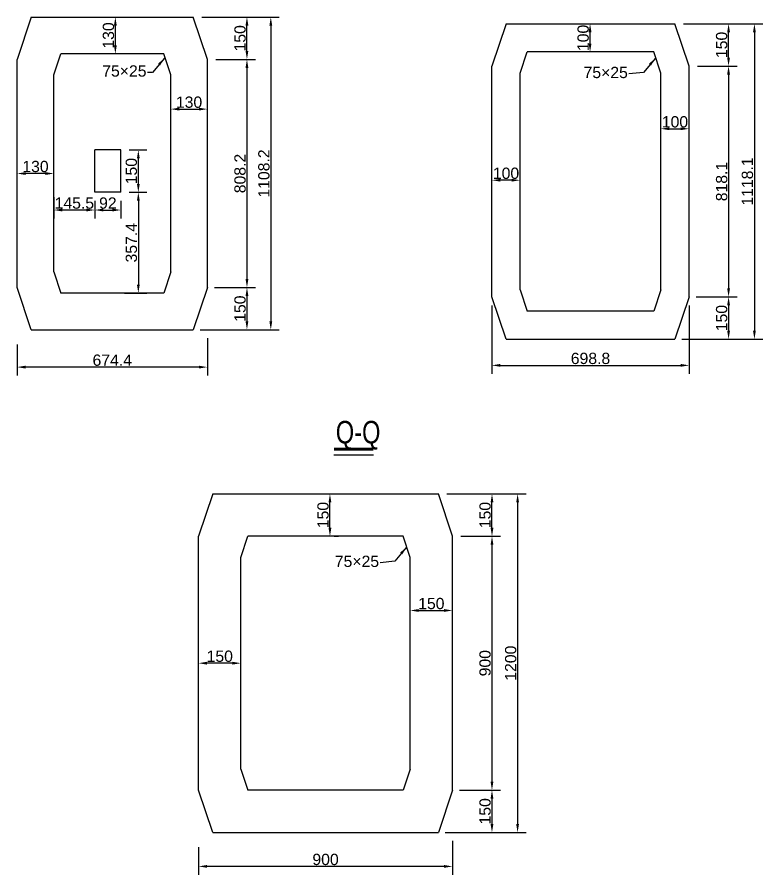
# Model space of a CAD drawing. Header units: millimetres. Extents: x 32645 to 210887, y 65210 to 90102.
# Drawn here: x 195314 to 208531, y 65367 to 80567 of the extents above; entities that cross this region are included whole.
import ezdxf

# ---------------------------------------------------------------- set-up
doc = ezdxf.new("R2010")
doc.units = ezdxf.units.MM
for name, color, linetype in [('1', 7, 'Continuous'), ('文本', 7, 'Continuous'), ('粗实线', 3, 'Continuous')]:
    doc.layers.add(name, color=color, linetype=linetype)
doc.styles.get("Standard").update_dxf_attribs({"font": 'arial.ttf'})
doc.dimstyles.new('大样STANDARD', dxfattribs={"dimscale": 100, "dimtxt": 2, "dimasz": 1.5, "dimexe": 1.5, "dimexo": 1.5, "dimgap": 0.2, "dimtad": 1, "dimdec": 1, "dimlfac": 0.2, "dimdsep": 46, "dimtxsty": 'Standard', "dimcen": 0, "dimclrd": 4, "dimclre": 4, "dimclrt": 4, "dimadec": 0, "dimazin": 0, "dimtfac": 1, "dimtdec": 1, "dimtofl": 0, "dimtmove": 0, "dimatfit": 3, "dimfxl": 1, "dimtolj": 1, "dimtzin": 0, "dimarcsym": 0})

# ---------------------------------------------------------------- blocks, each defined once
blk = doc.blocks.new('*D1083')
at = {"layer": '1', "color": 4, "lineweight": -2, "transparency": 16777216}
for p, q in [((207123, 80450), (208073, 80450)), ((207923, 79850), (207923, 80300)), ((207373, 79700), (208073, 79700))]:
    blk.add_line(p, q, dxfattribs=at)
at = {"layer": '1', "color": 4, "transparency": 16777216}
for points in [[(207898, 80300), (207948, 80300), (207923, 80450)], [(207898, 79850), (207948, 79850), (207923, 79700)]]:
    blk.add_solid(points, dxfattribs=at)
at = {"layer": 'DEFPOINTS', "color": 0, "transparency": 16777216}
for p in [(206973, 80450), (207923, 80450), (207223, 79700)]:
    blk.add_point(p, dxfattribs=at)
at = {"layer": '1', "color": 4, "transparency": 16777216, "insert": (207801, 80075), "char_height": 200, "attachment_point": 5, "rotation": 90}
blk.add_mtext('\\A1;150', dxfattribs=at)
blk = doc.blocks.new('*D1084')
at = {"layer": '1', "color": 4, "lineweight": -2, "transparency": 16777216}
for p, q in [((207373, 79700), (208073, 79700)), ((207923, 79550), (207923, 75759)), ((207373, 75609), (208073, 75609))]:
    blk.add_line(p, q, dxfattribs=at)
at = {"layer": '1', "color": 4, "transparency": 16777216}
for points in [[(207898, 79550), (207948, 79550), (207923, 79700)], [(207898, 75759), (207948, 75759), (207923, 75609)]]:
    blk.add_solid(points, dxfattribs=at)
at = {"layer": 'DEFPOINTS', "color": 0, "transparency": 16777216}
for p in [(207223, 79700), (207223, 75609), (207923, 75609)]:
    blk.add_point(p, dxfattribs=at)
at = {"layer": '1', "color": 4, "transparency": 16777216, "insert": (207801, 77654), "char_height": 200, "attachment_point": 5, "rotation": 90}
blk.add_mtext('\\A1;818.1', dxfattribs=at)
blk = doc.blocks.new('*D1085')
at = {"layer": '1', "color": 4, "lineweight": -2, "transparency": 16777216}
for p, q in [((207346, 75609), (208073, 75609)), ((207923, 75459), (207923, 75009)), ((207096, 74859), (208073, 74859))]:
    blk.add_line(p, q, dxfattribs=at)
at = {"layer": '1', "color": 4, "transparency": 16777216}
for points in [[(207898, 75459), (207948, 75459), (207923, 75609)], [(207898, 75009), (207948, 75009), (207923, 74859)]]:
    blk.add_solid(points, dxfattribs=at)
at = {"layer": 'DEFPOINTS', "color": 0, "transparency": 16777216}
for p in [(207196, 75609), (206946, 74859), (207923, 74859)]:
    blk.add_point(p, dxfattribs=at)
at = {"layer": '1', "color": 4, "transparency": 16777216, "insert": (207801, 75234), "char_height": 200, "attachment_point": 5, "rotation": 90}
blk.add_mtext('\\A1;150', dxfattribs=at)
blk = doc.blocks.new('*D1086')
at = {"layer": '1', "color": 4, "lineweight": -2, "transparency": 16777216}
for p, q in [((204079, 77677), (203878, 77677)), ((204229, 77527), (204229, 77527))]:
    blk.add_line(p, q, dxfattribs=at)
at = {"layer": '1', "color": 4, "transparency": 16777216}
for points in [[(203878, 77702), (203878, 77652), (203728, 77677)], [(204079, 77702), (204079, 77652), (204229, 77677)]]:
    blk.add_solid(points, dxfattribs=at)
at = {"layer": 'DEFPOINTS', "color": 0, "transparency": 16777216}
for p in [(203728, 77677), (203728, 77677), (204229, 77677)]:
    blk.add_point(p, dxfattribs=at)
at = {"layer": '1', "color": 4, "transparency": 16777216, "insert": (203979, 77799), "char_height": 200, "attachment_point": 5}
blk.add_mtext('\\A1;100', dxfattribs=at)
blk = doc.blocks.new('*D1087')
at = {"layer": '1', "color": 4, "lineweight": -2, "transparency": 16777216}
blk.add_line((206873, 78589), (207073, 78589), dxfattribs=at)
at = {"layer": '1', "color": 4, "transparency": 16777216}
for points in [[(206873, 78614), (206873, 78564), (206723, 78589)], [(207073, 78614), (207073, 78564), (207223, 78589)]]:
    blk.add_solid(points, dxfattribs=at)
at = {"layer": 'DEFPOINTS', "color": 0, "transparency": 16777216}
for p in [(206723, 78589), (207223, 78589), (207223, 78589)]:
    blk.add_point(p, dxfattribs=at)
at = {"layer": '1', "color": 4, "transparency": 16777216, "insert": (206973, 78711), "char_height": 200, "attachment_point": 5}
blk.add_mtext('\\A1;100', dxfattribs=at)
blk = doc.blocks.new('*D1088')
at = {"layer": '1', "color": 4, "lineweight": -2, "transparency": 16777216}
blk.add_line((198186, 78937), (198536, 78937), dxfattribs=at)
at = {"layer": '1', "color": 4, "transparency": 16777216}
for points in [[(198186, 78962), (198186, 78912), (198036, 78937)], [(198536, 78962), (198536, 78912), (198686, 78937)]]:
    blk.add_solid(points, dxfattribs=at)
at = {"layer": 'DEFPOINTS', "color": 0, "transparency": 16777216}
for p in [(198036, 78937), (198686, 78937), (198686, 78937)]:
    blk.add_point(p, dxfattribs=at)
at = {"layer": '1', "color": 4, "transparency": 16777216, "insert": (198361, 79059), "char_height": 200, "attachment_point": 5}
blk.add_mtext('\\A1;130', dxfattribs=at)
blk = doc.blocks.new('*D1089')
at = {"layer": '1', "color": 4, "lineweight": -2, "transparency": 16777216}
for p, q in [((195814, 77796), (195464, 77796)), ((195964, 77646), (195964, 77646))]:
    blk.add_line(p, q, dxfattribs=at)
at = {"layer": '1', "color": 4, "transparency": 16777216}
for points in [[(195464, 77821), (195464, 77771), (195314, 77796)], [(195814, 77821), (195814, 77771), (195964, 77796)]]:
    blk.add_solid(points, dxfattribs=at)
at = {"layer": 'DEFPOINTS', "color": 0, "transparency": 16777216}
for p in [(195314, 77796), (195314, 77796), (195964, 77796)]:
    blk.add_point(p, dxfattribs=at)
at = {"layer": '1', "color": 4, "transparency": 16777216, "insert": (195639, 77919), "char_height": 200, "attachment_point": 5}
blk.add_mtext('\\A1;130', dxfattribs=at)
blk = doc.blocks.new('*D1090')
at = {"layer": '1', "color": 4, "lineweight": -2, "transparency": 16777216}
for p, q in [((198686, 74876), (198686, 74215)), ((195314, 74764), (195314, 74215)), ((198536, 74365), (195464, 74365))]:
    blk.add_line(p, q, dxfattribs=at)
at = {"layer": '1', "color": 4, "transparency": 16777216}
for points in [[(195464, 74390), (195464, 74340), (195314, 74365)], [(198536, 74390), (198536, 74340), (198686, 74365)]]:
    blk.add_solid(points, dxfattribs=at)
at = {"layer": 'DEFPOINTS', "color": 0, "transparency": 16777216}
for p in [(198686, 75026), (195314, 74914), (195314, 74365)]:
    blk.add_point(p, dxfattribs=at)
at = {"layer": '1', "color": 4, "transparency": 16777216, "insert": (197000, 74487), "char_height": 200, "attachment_point": 5}
blk.add_mtext('\\A1;674.4', dxfattribs=at)
blk = doc.blocks.new('*D1091')
at = {"layer": '1', "color": 4, "lineweight": -2, "transparency": 16777216}
for p, q in [((198809, 75776), (199537, 75776)), ((199387, 75626), (199387, 75176)), ((198559, 75026), (199537, 75026))]:
    blk.add_line(p, q, dxfattribs=at)
at = {"layer": '1', "color": 4, "transparency": 16777216}
for points in [[(199362, 75626), (199412, 75626), (199387, 75776)], [(199362, 75176), (199412, 75176), (199387, 75026)]]:
    blk.add_solid(points, dxfattribs=at)
at = {"layer": 'DEFPOINTS', "color": 0, "transparency": 16777216}
for p in [(198659, 75776), (198409, 75026), (199387, 75026)]:
    blk.add_point(p, dxfattribs=at)
at = {"layer": '1', "color": 4, "transparency": 16777216, "insert": (199265, 75401), "char_height": 200, "attachment_point": 5, "rotation": 90}
blk.add_mtext('\\A1;150', dxfattribs=at)
blk = doc.blocks.new('*D1092')
at = {"layer": '1', "color": 4, "lineweight": -2, "transparency": 16777216}
for p, q in [((198836, 79817), (199537, 79817)), ((199387, 79667), (199387, 75926)), ((198836, 75776), (199537, 75776))]:
    blk.add_line(p, q, dxfattribs=at)
at = {"layer": '1', "color": 4, "transparency": 16777216}
for points in [[(199362, 79667), (199412, 79667), (199387, 79817)], [(199362, 75926), (199412, 75926), (199387, 75776)]]:
    blk.add_solid(points, dxfattribs=at)
at = {"layer": 'DEFPOINTS', "color": 0, "transparency": 16777216}
for p in [(198686, 79817), (198686, 75776), (199387, 75776)]:
    blk.add_point(p, dxfattribs=at)
at = {"layer": '1', "color": 4, "transparency": 16777216, "insert": (199265, 77796), "char_height": 200, "attachment_point": 5, "rotation": 90}
blk.add_mtext('\\A1;808.2', dxfattribs=at)
blk = doc.blocks.new('*D1093')
at = {"layer": '1', "color": 4, "lineweight": -2, "transparency": 16777216}
for p, q in [((198586, 80567), (199537, 80567)), ((199387, 79967), (199387, 80417)), ((198836, 79817), (199537, 79817))]:
    blk.add_line(p, q, dxfattribs=at)
at = {"layer": '1', "color": 4, "transparency": 16777216}
for points in [[(199362, 80417), (199412, 80417), (199387, 80567)], [(199362, 79967), (199412, 79967), (199387, 79817)]]:
    blk.add_solid(points, dxfattribs=at)
at = {"layer": 'DEFPOINTS', "color": 0, "transparency": 16777216}
for p in [(198436, 80567), (199387, 80567), (198686, 79817)]:
    blk.add_point(p, dxfattribs=at)
at = {"layer": '1', "color": 4, "transparency": 16777216, "insert": (199265, 80192), "char_height": 200, "attachment_point": 5, "rotation": 90}
blk.add_mtext('\\A1;150', dxfattribs=at)
blk = doc.blocks.new('*D1094')
at = {"layer": '1', "color": 4, "lineweight": -2, "transparency": 16777216}
for p, q in [((202930, 72118), (203880, 72118)), ((203730, 71518), (203730, 71968)), ((203180, 71368), (203880, 71368))]:
    blk.add_line(p, q, dxfattribs=at)
at = {"layer": '1', "color": 4, "transparency": 16777216}
for points in [[(203705, 71968), (203755, 71968), (203730, 72118)], [(203705, 71518), (203755, 71518), (203730, 71368)]]:
    blk.add_solid(points, dxfattribs=at)
at = {"layer": 'DEFPOINTS', "color": 0, "transparency": 16777216}
for p in [(202780, 72118), (203730, 72118), (203030, 71368)]:
    blk.add_point(p, dxfattribs=at)
at = {"layer": '1', "color": 4, "transparency": 16777216, "insert": (203608, 71743), "char_height": 200, "attachment_point": 5, "rotation": 90}
blk.add_mtext('\\A1;150', dxfattribs=at)
blk = doc.blocks.new('*D1095')
at = {"layer": '1', "color": 4, "lineweight": -2, "transparency": 16777216}
for p, q in [((203180, 71368), (203880, 71368)), ((203730, 71218), (203730, 67018)), ((203180, 66868), (203880, 66868))]:
    blk.add_line(p, q, dxfattribs=at)
at = {"layer": '1', "color": 4, "transparency": 16777216}
for points in [[(203705, 71218), (203755, 71218), (203730, 71368)], [(203705, 67018), (203755, 67018), (203730, 66868)]]:
    blk.add_solid(points, dxfattribs=at)
at = {"layer": 'DEFPOINTS', "color": 0, "transparency": 16777216}
for p in [(203030, 71368), (203030, 66868), (203730, 66868)]:
    blk.add_point(p, dxfattribs=at)
at = {"layer": '1', "color": 4, "transparency": 16777216, "insert": (203608, 69118), "char_height": 200, "attachment_point": 5, "rotation": 90}
blk.add_mtext('\\A1;900', dxfattribs=at)
blk = doc.blocks.new('*D1096')
at = {"layer": '1', "color": 4, "lineweight": -2, "transparency": 16777216}
for p, q in [((203153, 66868), (203880, 66868)), ((203730, 66718), (203730, 66268)), ((202903, 66118), (203880, 66118))]:
    blk.add_line(p, q, dxfattribs=at)
at = {"layer": '1', "color": 4, "transparency": 16777216}
for points in [[(203705, 66718), (203755, 66718), (203730, 66868)], [(203705, 66268), (203755, 66268), (203730, 66118)]]:
    blk.add_solid(points, dxfattribs=at)
at = {"layer": 'DEFPOINTS', "color": 0, "transparency": 16777216}
for p in [(203003, 66868), (202753, 66118), (203730, 66118)]:
    blk.add_point(p, dxfattribs=at)
at = {"layer": '1', "color": 4, "transparency": 16777216, "insert": (203608, 66493), "char_height": 200, "attachment_point": 5, "rotation": 90}
blk.add_mtext('\\A1;150', dxfattribs=at)
blk = doc.blocks.new('*D1097')
at = {"layer": '1', "color": 4, "lineweight": -2, "transparency": 16777216}
for p, q in [((203130, 72118), (204334, 72118)), ((204184, 71968), (204184, 66268)), ((203103, 66118), (204334, 66118))]:
    blk.add_line(p, q, dxfattribs=at)
at = {"layer": '1', "color": 4, "transparency": 16777216}
for points in [[(204159, 71968), (204209, 71968), (204184, 72118)], [(204159, 66268), (204209, 66268), (204184, 66118)]]:
    blk.add_solid(points, dxfattribs=at)
at = {"layer": 'DEFPOINTS', "color": 0, "transparency": 16777216}
for p in [(202980, 72118), (202953, 66118), (204184, 66118)]:
    blk.add_point(p, dxfattribs=at)
at = {"layer": '1', "color": 4, "transparency": 16777216, "insert": (204062, 69118), "char_height": 200, "attachment_point": 5, "rotation": 90}
blk.add_mtext('\\A1;1200', dxfattribs=at)
blk = doc.blocks.new('*D1098')
at = {"layer": '1', "color": 4, "lineweight": -2, "transparency": 16777216}
for p, q in [((203030, 65968), (203030, 65367)), ((198530, 65856), (198530, 65367)), ((202880, 65517), (198680, 65517))]:
    blk.add_line(p, q, dxfattribs=at)
at = {"layer": '1', "color": 4, "transparency": 16777216}
for points in [[(198680, 65542), (198680, 65492), (198530, 65517)], [(202880, 65542), (202880, 65492), (203030, 65517)]]:
    blk.add_solid(points, dxfattribs=at)
at = {"layer": 'DEFPOINTS', "color": 0, "transparency": 16777216}
for p in [(198530, 66006), (203030, 66118), (198530, 65517)]:
    blk.add_point(p, dxfattribs=at)
at = {"layer": '1', "color": 4, "transparency": 16777216, "insert": (200780, 65639), "char_height": 200, "attachment_point": 5}
blk.add_mtext('\\A1;900', dxfattribs=at)
blk = doc.blocks.new('*D1099')
at = {"layer": '1', "color": 4, "lineweight": -2, "transparency": 16777216}
for p, q in [((199130, 69118), (198680, 69118)), ((199280, 68968), (199280, 68968))]:
    blk.add_line(p, q, dxfattribs=at)
at = {"layer": '1', "color": 4, "transparency": 16777216}
for points in [[(198680, 69143), (198680, 69093), (198530, 69118)], [(199130, 69143), (199130, 69093), (199280, 69118)]]:
    blk.add_solid(points, dxfattribs=at)
at = {"layer": 'DEFPOINTS', "color": 0, "transparency": 16777216}
for p in [(198530, 69118), (198530, 69118), (199280, 69118)]:
    blk.add_point(p, dxfattribs=at)
at = {"layer": '1', "color": 4, "transparency": 16777216, "insert": (198905, 69240), "char_height": 200, "attachment_point": 5}
blk.add_mtext('\\A1;150', dxfattribs=at)
blk = doc.blocks.new('*D1100')
at = {"layer": '1', "color": 4, "lineweight": -2, "transparency": 16777216}
blk.add_line((202430, 70052), (202880, 70052), dxfattribs=at)
at = {"layer": '1', "color": 4, "transparency": 16777216}
for points in [[(202430, 70077), (202430, 70027), (202280, 70052)], [(202880, 70077), (202880, 70027), (203030, 70052)]]:
    blk.add_solid(points, dxfattribs=at)
at = {"layer": 'DEFPOINTS', "color": 0, "transparency": 16777216}
for p in [(202280, 70052), (203030, 70052), (203030, 70052)]:
    blk.add_point(p, dxfattribs=at)
at = {"layer": '1', "color": 4, "transparency": 16777216, "insert": (202655, 70174), "char_height": 200, "attachment_point": 5}
blk.add_mtext('\\A1;150', dxfattribs=at)
blk = doc.blocks.new('*D1116')
at = {"layer": '1', "color": 4, "lineweight": -2, "transparency": 16777216}
for p, q in [((207323, 80450), (208531, 80450)), ((208381, 80300), (208381, 75009)), ((207373, 74859), (208531, 74859))]:
    blk.add_line(p, q, dxfattribs=at)
at = {"layer": '1', "color": 4, "transparency": 16777216}
for points in [[(208356, 80300), (208406, 80300), (208381, 80450)], [(208356, 75009), (208406, 75009), (208381, 74859)]]:
    blk.add_solid(points, dxfattribs=at)
at = {"layer": 'DEFPOINTS', "color": 0, "transparency": 16777216}
for p in [(207173, 80450), (207223, 74859), (208381, 74859)]:
    blk.add_point(p, dxfattribs=at)
at = {"layer": '1', "color": 4, "transparency": 16777216, "insert": (208258, 77654), "char_height": 200, "attachment_point": 5, "rotation": 90}
blk.add_mtext('\\A1;1118.1', dxfattribs=at)
blk = doc.blocks.new('*D1117')
at = {"layer": '1', "color": 4, "lineweight": -2, "transparency": 16777216}
for p, q in [((203728, 75459), (203728, 74246)), ((207223, 75459), (207223, 74246)), ((203878, 74396), (207073, 74396))]:
    blk.add_line(p, q, dxfattribs=at)
at = {"layer": '1', "color": 4, "transparency": 16777216}
for points in [[(203878, 74421), (203878, 74371), (203728, 74396)], [(207073, 74421), (207073, 74371), (207223, 74396)]]:
    blk.add_solid(points, dxfattribs=at)
at = {"layer": 'DEFPOINTS', "color": 0, "transparency": 16777216}
for p in [(203728, 75609), (207223, 75609), (207223, 74396)]:
    blk.add_point(p, dxfattribs=at)
at = {"layer": '1', "color": 4, "transparency": 16777216, "insert": (205476, 74518), "char_height": 200, "attachment_point": 5}
blk.add_mtext('\\A1;698.8', dxfattribs=at)
blk = doc.blocks.new('*D1118')
at = {"layer": '1', "color": 4, "lineweight": -2, "transparency": 16777216}
for p, q in [((198786, 80567), (199960, 80567)), ((199810, 80417), (199810, 75176)), ((198759, 75026), (199960, 75026))]:
    blk.add_line(p, q, dxfattribs=at)
at = {"layer": '1', "color": 4, "transparency": 16777216}
for points in [[(199785, 80417), (199835, 80417), (199810, 80567)], [(199785, 75176), (199835, 75176), (199810, 75026)]]:
    blk.add_solid(points, dxfattribs=at)
at = {"layer": 'DEFPOINTS', "color": 0, "transparency": 16777216}
for p in [(198636, 80567), (198609, 75026), (199810, 75026)]:
    blk.add_point(p, dxfattribs=at)
at = {"layer": '1', "color": 4, "transparency": 16777216, "insert": (199688, 77796), "char_height": 200, "attachment_point": 5, "rotation": 90}
blk.add_mtext('\\A1;1108.2', dxfattribs=at)
blk = doc.blocks.new('*D1224')
at = {"layer": '1', "color": 4, "lineweight": -2, "transparency": 16777216}
for p, q in [((200930, 72118), (201008, 72118)), ((200858, 71518), (200858, 71968)), ((200930, 71368), (201008, 71368))]:
    blk.add_line(p, q, dxfattribs=at)
at = {"layer": '1', "color": 4, "transparency": 16777216}
for points in [[(200833, 71968), (200883, 71968), (200858, 72118)], [(200833, 71518), (200883, 71518), (200858, 71368)]]:
    blk.add_solid(points, dxfattribs=at)
at = {"layer": 'DEFPOINTS', "color": 0, "transparency": 16777216}
for p in [(200780, 72118), (200858, 72118), (200780, 71368)]:
    blk.add_point(p, dxfattribs=at)
at = {"layer": '1', "color": 4, "transparency": 16777216, "insert": (200736, 71743), "char_height": 200, "attachment_point": 5, "rotation": 90}
blk.add_mtext('\\A1;150', dxfattribs=at)
blk = doc.blocks.new('*D1228')
at = {"layer": '1', "color": 4, "lineweight": -2, "transparency": 16777216}
for p, q in [((197055, 80067), (197055, 80417)), ((197205, 79917), (197205, 79917))]:
    blk.add_line(p, q, dxfattribs=at)
at = {"layer": '1', "color": 4, "transparency": 16777216}
for points in [[(197030, 80417), (197080, 80417), (197055, 80567)], [(197030, 80067), (197080, 80067), (197055, 79917)]]:
    blk.add_solid(points, dxfattribs=at)
at = {"layer": 'DEFPOINTS', "color": 0, "transparency": 16777216}
for p in [(197055, 80567), (197055, 80567), (197055, 79917)]:
    blk.add_point(p, dxfattribs=at)
at = {"layer": '1', "color": 4, "transparency": 16777216, "insert": (196933, 80242), "char_height": 200, "attachment_point": 5, "rotation": 90}
blk.add_mtext('\\A1;130', dxfattribs=at)
blk = doc.blocks.new('*D1229')
at = {"layer": '1', "color": 4, "lineweight": -2, "transparency": 16777216}
for p, q in [((205468, 80099), (205468, 80299)), ((205318, 79949), (205318, 79949))]:
    blk.add_line(p, q, dxfattribs=at)
at = {"layer": '1', "color": 4, "transparency": 16777216}
for points in [[(205443, 80299), (205493, 80299), (205468, 80449)], [(205443, 80099), (205493, 80099), (205468, 79949)]]:
    blk.add_solid(points, dxfattribs=at)
at = {"layer": 'DEFPOINTS', "color": 0, "transparency": 16777216}
for p in [(205468, 80449), (205468, 80449), (205468, 79949)]:
    blk.add_point(p, dxfattribs=at)
at = {"layer": '1', "color": 4, "transparency": 16777216, "insert": (205346, 80199), "char_height": 200, "attachment_point": 5, "rotation": 90}
blk.add_mtext('\\A1;100', dxfattribs=at)
blk = doc.blocks.new('*D1398')
at = {"color": 4, "lineweight": -2, "ltscale": 2, "transparency": 16777216}
for p, q in [((196692, 77313), (196692, 76999)), ((197152, 77313), (197152, 76999)), ((196842, 77149), (197002, 77149))]:
    blk.add_line(p, q, dxfattribs=at)
at = {"color": 4, "ltscale": 2, "transparency": 16777216}
for points in [[(196842, 77174), (196842, 77124), (196692, 77149)], [(197002, 77174), (197002, 77124), (197152, 77149)]]:
    blk.add_solid(points, dxfattribs=at)
at = {"layer": 'DEFPOINTS', "color": 0, "ltscale": 2, "transparency": 16777216}
for p in [(196692, 77463), (197152, 77463), (197152, 77149)]:
    blk.add_point(p, dxfattribs=at)
at = {"color": 4, "ltscale": 2, "transparency": 16777216, "insert": (196922, 77271), "char_height": 200, "attachment_point": 5}
blk.add_mtext('\\A1;92', dxfattribs=at)
blk = doc.blocks.new('*D1399')
at = {"color": 4, "lineweight": -2, "ltscale": 2, "transparency": 16777216}
for p, q in [((197302, 78213), (197612, 78213)), ((197462, 77613), (197462, 78063)), ((197302, 77463), (197612, 77463))]:
    blk.add_line(p, q, dxfattribs=at)
at = {"color": 4, "ltscale": 2, "transparency": 16777216}
for points in [[(197437, 78063), (197487, 78063), (197462, 78213)], [(197437, 77613), (197487, 77613), (197462, 77463)]]:
    blk.add_solid(points, dxfattribs=at)
at = {"layer": 'DEFPOINTS', "color": 0, "ltscale": 2, "transparency": 16777216}
for p in [(197152, 78213), (197462, 78213), (197152, 77463)]:
    blk.add_point(p, dxfattribs=at)
at = {"color": 4, "ltscale": 2, "transparency": 16777216, "insert": (197339, 77838), "char_height": 200, "attachment_point": 5, "rotation": 90}
blk.add_mtext('\\A1;150', dxfattribs=at)
blk = doc.blocks.new('*D1400')
at = {"color": 4, "lineweight": -2, "ltscale": 2, "transparency": 16777216}
for p, q in [((197302, 77463), (197612, 77463)), ((197462, 77313), (197462, 75826)), ((197216, 75676), (197612, 75676))]:
    blk.add_line(p, q, dxfattribs=at)
at = {"color": 4, "ltscale": 2, "transparency": 16777216}
for points in [[(197437, 77313), (197487, 77313), (197462, 77463)], [(197437, 75826), (197487, 75826), (197462, 75676)]]:
    blk.add_solid(points, dxfattribs=at)
at = {"layer": 'DEFPOINTS', "color": 0, "ltscale": 2, "transparency": 16777216}
for p in [(197152, 77463), (197066, 75676), (197462, 75676)]:
    blk.add_point(p, dxfattribs=at)
at = {"color": 4, "ltscale": 2, "transparency": 16777216, "insert": (197339, 76569), "char_height": 200, "attachment_point": 5, "rotation": 90}
blk.add_mtext('\\A1;357.4', dxfattribs=at)
blk = doc.blocks.new('*D1401')
at = {"color": 4, "lineweight": -2, "ltscale": 2, "transparency": 16777216}
for p, q in [((195964, 77377), (195964, 76999)), ((196692, 77313), (196692, 76999)), ((196542, 77149), (196114, 77149))]:
    blk.add_line(p, q, dxfattribs=at)
at = {"color": 4, "ltscale": 2, "transparency": 16777216}
for points in [[(196114, 77174), (196114, 77124), (195964, 77149)], [(196542, 77174), (196542, 77124), (196692, 77149)]]:
    blk.add_solid(points, dxfattribs=at)
at = {"layer": 'DEFPOINTS', "color": 0, "ltscale": 2, "transparency": 16777216}
for p in [(195964, 77527), (196692, 77463), (195964, 77149)]:
    blk.add_point(p, dxfattribs=at)
at = {"color": 4, "ltscale": 2, "transparency": 16777216, "insert": (196328, 77271), "char_height": 200, "attachment_point": 5}
blk.add_mtext('\\A1;145.5', dxfattribs=at)

msp = doc.modelspace()

# ---------------------------------------------------------------- linework, layer by layer
at = {"layer": '1', "color": 1}
for p, q in [((195564.25678, 80566.90072), (195314.25678, 79816.90072)), ((195564.25678, 80566.90072), (198436.1766, 80566.87322)), ((198686.1766, 79816.87322), (198436.1766, 80566.87322)), ((203978.49921, 80449.38313), (203728.49921, 79699.38313)), ((203978.49921, 80449.38313), (206972.54969, 80449.5203)), ((207222.54969, 79699.5203), (206972.54969, 80449.5203)), ((195314.25678, 75775.76216), (195314.25678, 79816.90072)), ((195964.37642, 79541.90259), (196089.37642, 79916.90072)), ((197911.1766, 79916.87322), (196089.37642, 79916.90072)), ((198036.1766, 79541.87135), (197911.1766, 79916.87322)), ((198686.1766, 75775.73466), (198686.1766, 79816.87322)), ((204228.61885, 79574.37553), (204353.61885, 79949.38313)), ((206597.54969, 79949.5203), (204353.61885, 79949.38313)), ((206722.54969, 79574.52789), (206597.54969, 79949.5203)), ((203728.49921, 75608.80481), (203728.49921, 79699.38313)), ((207222.54969, 75608.94198), (207222.54969, 79699.5203)), ((195964.37642, 76050.76403), (195964.37642, 79541.90259)), ((198036.1766, 76050.73279), (198036.1766, 79541.87135)), ((204228.61885, 75733.79722), (204228.61885, 79574.37553)), ((206722.54969, 75733.94958), (206722.54969, 79574.52789)), ((196691.9036, 77462.80207), (196691.9036, 78212.80207)), ((197151.9036, 78212.80207), (196691.9036, 78212.80207)), ((197151.9036, 77462.80207), (197151.9036, 78212.80207)), ((197151.9036, 77462.80207), (196691.9036, 77462.80207)), ((195964.37642, 76050.76403), (196089.37642, 75675.76216)), ((198036.1766, 76050.73279), (197911.1766, 75675.73466)), ((195564.25678, 75025.76216), (195314.25678, 75775.76216)), ((198686.1766, 75775.73466), (198436.1766, 75025.73466)), ((204228.61885, 75733.79722), (204353.61885, 75358.80481)), ((206722.54969, 75733.94958), (206597.54969, 75358.94198)), ((197911.1766, 75675.73466), (196089.37642, 75675.76216)), ((203978.49921, 74858.80481), (203728.49921, 75608.80481)), ((207222.54969, 75608.94198), (206972.54969, 74858.94198)), ((206597.54969, 75358.94198), (204353.61885, 75358.80481)), ((195564.25678, 75025.76216), (198436.1766, 75025.73466)), ((203978.49921, 74858.80481), (206972.54969, 74858.94198)), ((198779.54642, 72117.53227), (198529.54642, 71367.53227)), ((198779.54642, 72117.53227), (202779.54642, 72117.53227)), ((203029.54642, 71367.53227), (202779.54642, 72117.53227)), ((198529.54642, 66867.53227), (198529.54642, 71367.53227)), ((199279.66605, 70992.53227), (199404.66605, 71367.53227)), ((202154.54642, 71367.53227), (199404.66605, 71367.53227)), ((202279.54642, 70992.53227), (202154.54642, 71367.53227)), ((203029.54642, 66867.53227), (203029.54642, 71367.53227)), ((199279.66605, 67242.53227), (199279.66605, 70992.53227)), ((202279.54642, 67242.53227), (202279.54642, 70992.53227)), ((199279.66605, 67242.53227), (199404.66605, 66867.53227)), ((202279.54642, 67242.53227), (202154.54642, 66867.53227)), ((198779.54642, 66117.53227), (198529.54642, 66867.53227)), ((202154.54642, 66867.53227), (199404.66605, 66867.53227)), ((203029.54642, 66867.53227), (202779.54642, 66117.53227)), ((198779.54642, 66117.53227), (202779.54642, 66117.53227))]:
    msp.add_line(p, q, dxfattribs=at)
at = {"layer": '文本', "color": 0}
msp.add_line((200929.75045, 72812.01848), (201628.10886, 72812.01848), dxfattribs=at)
at = {"layer": '粗实线'}
msp.add_lwpolyline([(200929.75045, 72912.01848, 50, 50, 0), (201628.10886, 72912.01848, 24.5, 24.5, 0)], format="xyseb", dxfattribs=at)

# ---------------------------------------------------------------- texts
at = {"layer": '1', "color": 4, "char_height": 200, "attachment_point": 3}
for insert in [(197607.16602, 79713.4356), (206137.78619, 79687.05269), (201728.81991, 71023.54835)]:
    msp.add_mtext('75×25', dxfattribs=dict(at, insert=insert))
at = {"layer": '文本', "width": 0.75}
msp.add_text('Q-Q', height=400, dxfattribs=at).set_placement((200961.65695, 73012.01848))

# ---------------------------------------------------------------- dimensions: what is measured, and where the dimension line sits
at = {"color": 2, "ltscale": 2}
dim = msp.add_linear_dim(base=(197461.60213, 78212.80207), p1=(197151.9036, 77462.80207), p2=(197151.9036, 78212.80207), angle=90, dimstyle='大样STANDARD', dxfattribs=at)
dim.commit()
dim.dimension.update_dxf_attribs({"geometry": '*D1399', "text_midpoint": (197339.48753, 77837.80207)})
dim = msp.add_linear_dim(base=(195964.37642, 77149.28377), p1=(196691.9036, 77462.80207), p2=(195964.37642, 77526.65121), dimstyle='大样STANDARD', override={"dimtmove": 1}, dxfattribs=at)
dim.commit()
dim.dimension.update_dxf_attribs({"geometry": '*D1401', "text_midpoint": (196328.14001, 77271.39836)})
dim = msp.add_linear_dim(base=(197151.9036, 77149.28377), p1=(196691.9036, 77462.80207), p2=(197151.9036, 77462.80207), dimstyle='大样STANDARD', dxfattribs=at)
dim.commit()
dim.dimension.update_dxf_attribs({"geometry": '*D1398', "text_midpoint": (196921.9036, 77271.39836)})
dim = msp.add_linear_dim(base=(197461.60213, 75675.74742), p1=(197151.9036, 77462.80207), p2=(197065.83019, 75675.74742), angle=90, dimstyle='大样STANDARD', override={"dimtmove": 1}, dxfattribs=at)
dim.commit()
dim.dimension.update_dxf_attribs({"geometry": '*D1400', "text_midpoint": (197339.41932, 76569.27475)})
at = {"layer": '1', "color": 2}
for base, p1, p2, picture, middle in [((197054.83732, 80566.88638), (197054.83112, 79916.88604), (197054.83732, 80566.88638), '*D1228', (196932.65451, 80241.88621)), ((205468.06148, 80449.45171), (205468.08427, 79949.45171), (205468.06148, 80449.45171), '*D1229', (205345.94688, 80199.45171)), ((200857.76874, 72117.53227), (200779.60624, 71367.53227), (200779.54642, 72117.53227), '*D1224', (200735.65415, 71742.53227))]:
    dim = msp.add_linear_dim(base=base, p1=p1, p2=p2, angle=90, dimstyle='大样STANDARD', dxfattribs=at)
    dim.commit()
    dim.dimension.update_dxf_attribs({"geometry": picture, "text_midpoint": middle})
at = {"layer": '1', "color": 1}
for base, p1, p2, picture, middle in [((199386.73975, 80566.87322), (198686.1766, 79816.87322), (198436.1766, 80566.87322), '*D1093', (199264.62515, 80191.87322)), ((199810.14669, 75025.73466), (198636.1766, 80566.87322), (198609.23761, 75025.73466), '*D1118', (199688.03209, 77796.30394)), ((207923.11285, 80449.5203), (207222.54969, 79699.5203), (206972.54969, 80449.5203), '*D1083', (207800.99825, 80074.5203)), ((208380.50528, 74858.94198), (207172.54969, 80449.5203), (207222.54969, 74858.94198), '*D1116', (208258.39068, 77654.23114)), ((199386.73975, 75775.73466), (198686.1766, 79816.87322), (198686.1766, 75775.73466), '*D1092', (199264.62515, 77796.30394)), ((207923.11285, 75608.94198), (207222.54969, 79699.5203), (207222.54969, 75608.94198), '*D1084', (207800.99825, 77654.23114)), ((199386.73975, 75025.73466), (198659.23761, 75775.73466), (198409.23761, 75025.73466), '*D1091', (199264.62515, 75400.73466)), ((207923.11285, 74858.94198), (207195.61071, 75608.94198), (206945.61071, 74858.94198), '*D1085', (207800.99825, 75233.94198)), ((203730.10957, 72117.53227), (203029.54642, 71367.53227), (202779.54642, 72117.53227), '*D1094', (203607.99498, 71742.53227)), ((204183.66705, 66117.53227), (202979.54642, 72117.53227), (202952.60743, 66117.53227), '*D1097', (204061.55245, 69117.53227)), ((203730.10957, 66867.53227), (203029.54642, 71367.53227), (203029.54642, 66867.53227), '*D1095', (203607.99498, 69117.53227)), ((203730.10957, 66117.53227), (203002.60743, 66867.53227), (202752.60743, 66117.53227), '*D1096', (203607.99498, 66492.53227))]:
    dim = msp.add_linear_dim(base=base, p1=p1, p2=p2, angle=90, dimstyle='大样STANDARD', dxfattribs=at)
    dim.commit()
    dim.dimension.update_dxf_attribs({"geometry": picture, "text_midpoint": middle})
for base, p1, p2, picture, middle in [((198686.1766, 78936.63021), (198036.1766, 78936.63021), (198686.1766, 78936.63021), '*D1088', (198361.1766, 79058.81302)), ((207222.54969, 78588.55742), (206722.54969, 78588.55742), (207222.54969, 78588.55742), '*D1087', (206972.54969, 78710.67201)), ((195314.25678, 77796.33144), (195964.37642, 77796.33144), (195314.25678, 77796.33144), '*D1089', (195639.3166, 77918.51425)), ((203728.49921, 77677.34397), (204228.61885, 77677.34397), (203728.49921, 77677.34397), '*D1086', (203978.55903, 77799.45856)), ((207222.54969, 74396.16277), (203728.49921, 75608.80481), (207222.54969, 75608.80481), '*D1117', (205475.52445, 74518.27737)), ((195314.25678, 74365.16992), (198686.1766, 75025.73466), (195314.25678, 74914.49267), '*D1090', (197000.21669, 74487.28452)), ((203029.54642, 70051.85854), (202279.54642, 70051.85854), (203029.54642, 70051.85854), '*D1100', (202654.54642, 70173.97314)), ((198529.54642, 69117.53227), (199279.66605, 69117.53227), (198529.54642, 69117.53227), '*D1099', (198904.60624, 69239.64687)), ((198529.54642, 65517.14503), (203029.54642, 66117.53227), (198529.54642, 66006.26278), '*D1098', (200779.54642, 65639.25962))]:
    dim = msp.add_linear_dim(base=base, p1=p1, p2=p2, dimstyle='大样STANDARD', dxfattribs=at)
    dim.commit()
    dim.dimension.update_dxf_attribs({"geometry": picture, "text_midpoint": middle})

# ---------------------------------------------------------------- leaders
at = {"layer": '1', "color": 1, "annotation_type": 0, "has_hookline": 1, "hookline_direction": 1}
for points in [[(197925.35243, 79841.87322), (197714.04346, 79588.4081), (197627.16602, 79588.4356)], [(206626.0127, 79840.51781), (206414.70373, 79587.05269), (206157.78619, 79562.05269)], [(202217.04642, 71177.01347), (202005.73745, 70923.54835), (201748.81991, 70898.54835)]]:
    msp.add_leader(points, dimstyle='大样STANDARD', override={"dimgap": 0.2, "dimtad": 0}, dxfattribs=at)

doc.saveas('drawing.dxf')
